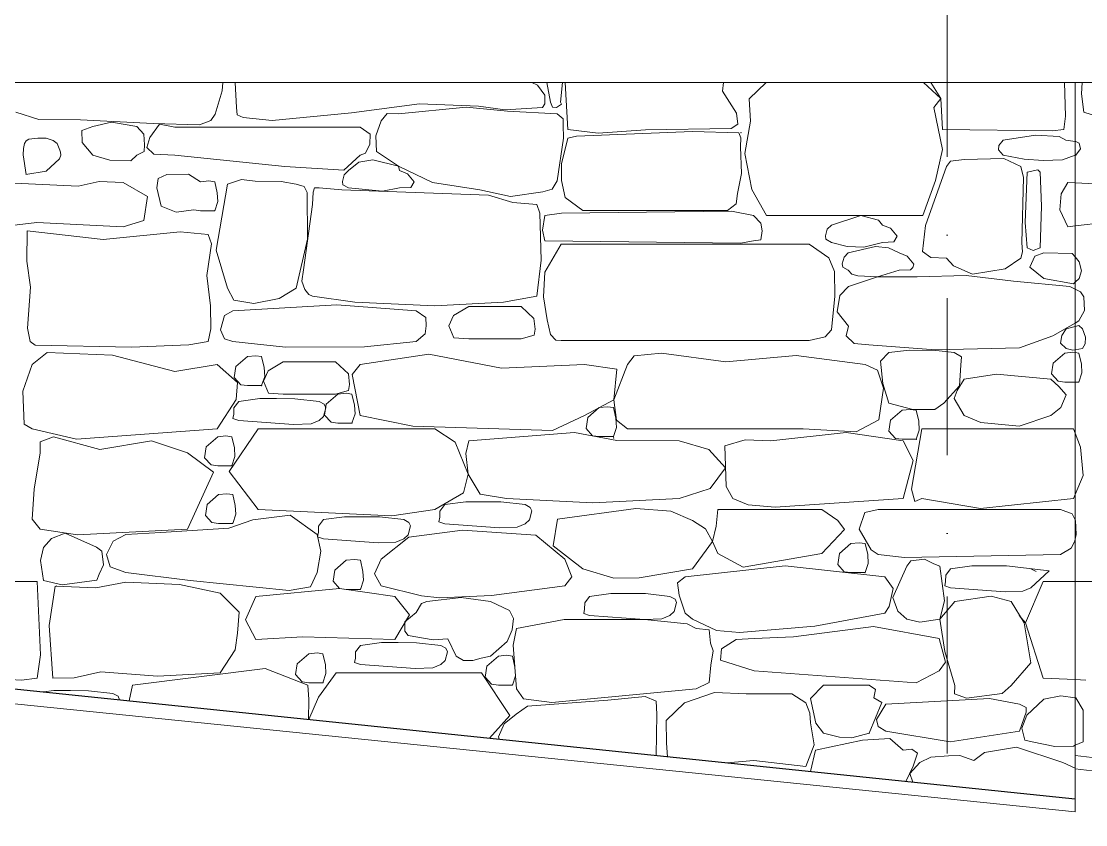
# Model space of a CAD drawing. Header units: millimetres. Extents: x 2399 to 111977, y 1313 to 59551.
# Drawn here: x 73673 to 76065, y 29503 to 31308 of the extents above; entities that cross this region are included whole.
import ezdxf

# ---------------------------------------------------------------- set-up
doc = ezdxf.new("R2010")
doc.units = ezdxf.units.MM
doc.linetypes.add('Штрихпунктирная', pattern=[670.277762, 352.777767, -176.388884, 0, -141.111112])
doc.layers.add('base', color=255, linetype='Continuous', lineweight=0)
doc.layers.add('main line', color=7, linetype='Continuous', lineweight=13)
doc.layers.add('hatch1', color=7, linetype='Continuous', lineweight=20, true_color=0x6a6a6a)

# ---------------------------------------------------------------- blocks, each defined once
blk = doc.blocks.new('*X1')
at = {"layer": 'hatch1', "color": 251, "linetype": 'Continuous', "lineweight": 20, "true_color": 0x6a6a6a}
for p, q in [((72398, 7766.6), (72399.2, 7785.2)), ((72426.8, 7785.2), (72430, 7729.5)), ((73106.7, 7779.4), (73093.8, 7785.2)), ((73123.2, 7756.7), (73106.7, 7779.4)), ((73127.6, 7785.2), (73135.5, 7741.1)), ((73157.9, 7741.1), (73163, 7785.2)), ((73168.6, 7785.2), (73174.8, 7679.6)), ((73522.5, 7766.2), (73524.7, 7785.2)), ((73620.3, 7785.2), (73581.8, 7748.6)), ((74013, 7749.2), (73973.7, 7785.2)), ((73990.3, 7785.2), (74013, 7749.2)), ((74292.8, 7709.7), (74290.9, 7785.2)), ((72382.4, 7714.3), (72398, 7766.6)), ((73122.9, 7737.3), (73123.2, 7756.7)), ((73553.8, 7716.2), (73522.5, 7766.2)), ((72430, 7729.5), (72431.4, 7713.1)), ((72688.7, 7717.1), (72841.1, 7737.6)), ((72946, 7730), (72794.3, 7714.9)), ((72841.1, 7737.6), (72974, 7732.3)), ((73038.8, 7721), (72946, 7730)), ((72974, 7732.3), (73034, 7723.8)), ((73034, 7723.8), (73117.8, 7729.5)), ((73117.8, 7729.5), (73122.9, 7737.3)), ((73135.5, 7741.1), (73140, 7730.2)), ((73140, 7730.2), (73149.3, 7728.9)), ((73149.3, 7728.9), (73160.5, 7736.4)), ((73160.5, 7736.4), (73157.9, 7741.1)), ((73581.8, 7748.6), (73585, 7698.4)), ((73997.1, 7729.6), (74013, 7749.2)), ((74016.6, 7635.2), (73997.1, 7729.6)), ((74013, 7749.2), (74016.8, 7680)), ((71933.9, 7718.7), (71986.1, 7702.1)), ((72372.1, 7699.7), (72382.4, 7714.3)), ((72431.4, 7713.1), (72444.8, 7706.7)), ((72444.8, 7706.7), (72509.9, 7700.2)), ((72509.9, 7700.2), (72688.7, 7717.1)), ((72768.7, 7715.9), (72755.2, 7699)), ((72794.3, 7714.9), (72768.7, 7715.9)), ((73150.8, 7714.9), (73038.8, 7721)), ((73164.4, 7703.7), (73150.8, 7714.9)), ((73164.4, 7690.2), (73164.4, 7703.7)), ((73556.6, 7691.8), (73553.8, 7716.2)), ((74289.6, 7680), (74292.8, 7709.7)), ((71986.1, 7702.1), (72079.6, 7701.2)), ((72079.6, 7701.2), (72242.5, 7693.2)), ((72107.2, 7686.6), (72082.2, 7677.4)), ((72149.1, 7696.3), (72107.2, 7686.6)), ((72206.2, 7686.6), (72149.1, 7696.3)), ((72221.8, 7669.6), (72206.2, 7686.6)), ((72257.3, 7692.1), (72235.2, 7661.5)), ((72242.5, 7693.2), (72346.7, 7690.1)), ((72291.4, 7685.2), (72257.3, 7692.1)), ((72707.9, 7685.2), (72291.4, 7685.2)), ((72346.7, 7690.1), (72372.1, 7699.7)), ((72730.1, 7669.3), (72707.9, 7685.2)), ((72755.2, 7699), (72742.9, 7665.3)), ((73164.6, 7660.2), (73164.4, 7690.2)), ((73174.8, 7679.6), (73242.6, 7671.6)), ((73242.6, 7671.6), (73349.1, 7678.8)), ((73349.1, 7678.8), (73541.5, 7682.4)), ((73541.5, 7682.4), (73556.6, 7691.8)), ((73585, 7698.4), (73572.8, 7626.1)), ((74016.8, 7680), (74263.4, 7676.8)), ((74263.4, 7676.8), (74289.6, 7680)), ((71963.7, 7657.9), (71957.8, 7654.3)), ((71983.4, 7660.6), (71963.7, 7657.9)), ((72002.7, 7660.3), (71983.4, 7660.6)), ((72017.8, 7655.2), (72002.7, 7660.3)), ((72026.8, 7648.5), (72017.8, 7655.2)), ((72082.2, 7677.4), (72083.3, 7650.6)), ((72223.6, 7645.5), (72221.8, 7669.6)), ((72235.2, 7661.5), (72228.5, 7639)), ((72729.4, 7646.9), (72730.1, 7669.3)), ((72742.9, 7665.3), (72744.8, 7630.6)), ((73150.8, 7564.4), (73164.6, 7660.2)), ((73174.8, 7660.1), (73160.2, 7602.8)), ((73174.8, 7660.1), (73194.4, 7665.1)), ((73194.4, 7665.1), (73454.7, 7675.2)), ((73454.7, 7675.2), (73558.9, 7672.4)), ((73563.1, 7660.9), (73558.9, 7672.4)), ((73562.5, 7641), (73563.1, 7660.9)), ((74152.8, 7656.2), (74143.4, 7644)), ((74225.3, 7667.4), (74152.8, 7656.2)), ((74278.8, 7664.4), (74225.3, 7667.4)), ((74293.9, 7656.2), (74278.8, 7664.4)), ((74314.7, 7652.8), (74293.9, 7656.2)), ((71951.1, 7636.9), (71950.8, 7623.2)), ((71953.8, 7648.5), (71951.1, 7636.9)), ((71957.8, 7654.3), (71953.8, 7648.5)), ((72033.1, 7633.2), (72026.8, 7648.5)), ((72034.7, 7628.8), (72033.1, 7633.2)), ((72083.3, 7650.6), (72107.2, 7622.5)), ((72222.5, 7630.3), (72223.6, 7645.5)), ((72228.5, 7639), (72244.3, 7624.1)), ((72720.2, 7626.3), (72729.4, 7646.9)), ((72744.8, 7630.6), (72794.3, 7597.2)), ((73564.9, 7581.3), (73562.5, 7641)), ((74001.1, 7565.5), (74016.6, 7635.2)), ((74143.4, 7644), (74142.2, 7634.3)), ((74142.2, 7634.3), (74152.8, 7622.5)), ((71950.8, 7623.2), (71957.2, 7578.6)), ((72002.1, 7585.9), (72032.7, 7613.7)), ((72032.7, 7613.7), (72035.5, 7622.1)), ((72035.5, 7622.1), (72034.7, 7628.8)), ((72107.2, 7622.5), (72145.1, 7610.7)), ((72145.1, 7610.7), (72192.6, 7609.6)), ((72192.6, 7609.6), (72206.2, 7622.5)), ((72206.2, 7622.5), (72222.5, 7630.3)), ((72244.3, 7624.1), (72291.4, 7622.5)), ((72291.4, 7622.5), (72538.4, 7596.6)), ((72671.5, 7588.6), (72707.9, 7622.5)), ((72704.8, 7606.6), (72681.9, 7587.5)), ((72736.8, 7612), (72704.8, 7606.6)), ((72707.9, 7622.5), (72720.2, 7626.3)), ((72794.3, 7597.2), (72736.8, 7612)), ((73572.8, 7626.1), (73588.5, 7544.8)), ((74034.9, 7608.6), (74026, 7596.8)), ((74065.5, 7612.2), (74034.9, 7608.6)), ((74154.1, 7614.8), (74065.5, 7612.2)), ((74152.8, 7622.5), (74199.8, 7613.2)), ((74192.4, 7596.8), (74154.1, 7614.8)), ((74199.8, 7613.2), (74242.8, 7610.1)), ((74242.8, 7610.1), (74286.2, 7611.9)), ((74286.2, 7611.9), (74314.7, 7621.9)), ((71956.9, 7578.5), (72002.1, 7585.9)), ((72538.4, 7596.6), (72671.5, 7588.6)), ((72681.9, 7587.5), (72672.4, 7578.3)), ((72794.3, 7597.2), (72870.2, 7560.7)), ((72796.1, 7587.5), (72794.3, 7597.2)), ((72814.5, 7580.5), (72796.1, 7587.5)), ((73160.2, 7602.8), (73160.5, 7565.3)), ((74026, 7596.8), (73978.5, 7464)), ((74198.4, 7572), (74192.4, 7596.8)), ((74207.1, 7583.9), (74202.4, 7470.8)), ((74230.7, 7589.2), (74207.1, 7583.9)), ((74236.3, 7583.9), (74230.7, 7589.2)), ((74239.1, 7507.5), (74236.3, 7583.9)), ((72074.5, 7552.1), (71898, 7560.8)), ((72121.2, 7562.9), (72074.5, 7552.1)), ((72175.4, 7560.8), (72121.2, 7562.9)), ((72229.9, 7529.2), (72175.4, 7560.8)), ((72253.8, 7569.4), (72251.2, 7548.5)), ((72273.8, 7578.7), (72253.8, 7569.4)), ((72322, 7579.3), (72273.8, 7578.7)), ((72349.4, 7562.5), (72322, 7579.3)), ((72367.9, 7564.1), (72349.4, 7562.5)), ((72381.1, 7562.5), (72367.9, 7564.1)), ((72386.9, 7537.4), (72381.1, 7562.5)), ((72441.4, 7567.2), (72410.2, 7557.2)), ((72471.8, 7563.5), (72441.4, 7567.2)), ((72530.4, 7562.7), (72471.8, 7563.5)), ((72564, 7557.2), (72530.4, 7562.7)), ((72672.4, 7578.3), (72668.3, 7563)), ((72668.3, 7563), (72669.3, 7555.5)), ((72829.2, 7562.4), (72814.5, 7580.5)), ((72821.8, 7549.5), (72829.2, 7562.4)), ((72870.2, 7560.7), (72977.2, 7544.4)), ((73139.2, 7546), (73150.8, 7564.4)), ((73160.5, 7565.3), (73168.6, 7527)), ((73556.2, 7535.7), (73564.9, 7581.3)), ((73972.6, 7486.5), (74001.1, 7565.5)), ((74194.6, 7424.9), (74198.4, 7572)), ((74298, 7560.8), (74283.3, 7535.2)), ((74314.7, 7560), (74298, 7560.8)), ((72251.2, 7548.5), (72260.5, 7507.7)), ((72410.2, 7557.2), (72384.5, 7408.3)), ((72388.1, 7517.8), (72386.9, 7537.4)), ((72581.9, 7551.8), (72564, 7557.2)), ((72588.7, 7538), (72581.9, 7551.8)), ((72589.5, 7433.5), (72588.7, 7538)), ((72602.4, 7538.7), (72600.9, 7511.6)), ((72605.5, 7548.4), (72602.4, 7538.7)), ((72616.2, 7548.7), (72605.5, 7548.4)), ((72666.6, 7544.2), (72616.2, 7548.7)), ((72934.2, 7534.5), (72666.6, 7544.2)), ((72669.3, 7555.5), (72681.9, 7548.6)), ((72681.9, 7548.6), (72757.9, 7541)), ((72757.9, 7541), (72796.1, 7548.6)), ((72796.1, 7548.6), (72821.8, 7549.5)), ((72977.2, 7544.4), (73045.9, 7529.4)), ((73045.9, 7529.4), (73118.3, 7540.1)), ((73118.3, 7540.1), (73139.2, 7546)), ((73552.8, 7512.5), (73556.2, 7535.7)), ((73588.5, 7544.8), (73621.4, 7486.5)), ((74283.3, 7535.2), (74280, 7499.2)), ((72221.8, 7475.2), (72229.9, 7529.2)), ((72381.1, 7497.1), (72388.1, 7517.8)), ((72600.9, 7511.6), (72580.6, 7364.4)), ((72996.5, 7532.1), (72934.2, 7534.5)), ((73051, 7515.8), (72996.5, 7532.1)), ((73105.2, 7511.6), (73051, 7515.8)), ((73111.4, 7491.6), (73105.2, 7511.6)), ((73168.6, 7527), (73208.2, 7497.8)), ((73533.6, 7497.8), (73552.8, 7512.5)), ((72260.5, 7507.7), (72294.4, 7493.7)), ((72294.4, 7493.7), (72334.4, 7499.1)), ((72334.4, 7499.1), (72349.4, 7497.1)), ((72349.4, 7497.1), (72381.1, 7497.1)), ((73114.6, 7386.5), (73111.4, 7491.6)), ((73160.7, 7491.6), (73123.1, 7486.5)), ((73542.6, 7496), (73160.7, 7491.6)), ((73208.2, 7497.8), (73533.6, 7497.8)), ((73591.7, 7486.5), (73542.6, 7496)), ((74236.3, 7414.1), (74239.1, 7507.5)), ((74280, 7499.2), (74298, 7461.4)), ((71898, 7461.4), (71981.1, 7470.7)), ((71981.1, 7470.7), (72175.4, 7461.4)), ((72175.4, 7461.4), (72221.8, 7475.2)), ((73123.1, 7486.5), (73117.4, 7453.5)), ((73608.2, 7469.5), (73591.7, 7486.5)), ((73611.4, 7452.1), (73608.2, 7469.5)), ((73621.4, 7486.5), (73972.6, 7486.5)), ((73767.3, 7465.1), (73757.8, 7455.8)), ((73832.8, 7486.4), (73767.3, 7465.1)), ((73872.5, 7476), (73832.8, 7486.4)), ((73881.5, 7465.1), (73872.5, 7476)), ((73899.9, 7458.1), (73881.5, 7465.1)), ((73978.5, 7464), (73971.9, 7405.6)), ((74202.4, 7470.8), (74207.1, 7414.1)), ((74298, 7461.4), (74314.7, 7463.3)), ((71959.7, 7452.4), (71958.9, 7384)), ((72130.3, 7432.8), (71959.7, 7452.4)), ((72303.3, 7449.7), (72130.3, 7432.8)), ((72366.2, 7443.7), (72303.3, 7449.7)), ((72373.8, 7423.1), (72366.2, 7443.7)), ((73117.4, 7453.5), (73123.1, 7429.6)), ((73608.2, 7431.8), (73611.4, 7452.1)), ((73757.8, 7455.8), (73753.7, 7440.5)), ((73753.7, 7440.5), (73754.7, 7433.1)), ((73914.6, 7439.9), (73899.9, 7458.1)), ((73907.2, 7427), (73914.6, 7439.9)), ((72363.2, 7351.6), (72373.8, 7423.1)), ((72564, 7323.5), (72589.5, 7433.5)), ((73160, 7422.5), (73122.9, 7358.9)), ((73123.1, 7429.6), (73563, 7424.3)), ((73717.1, 7422.5), (73160, 7422.5)), ((73563, 7424.3), (73591.7, 7429.6)), ((73591.7, 7429.6), (73608.2, 7431.8)), ((73761.2, 7391.1), (73717.1, 7422.5)), ((73754.7, 7433.1), (73767.3, 7426.1)), ((73767.3, 7426.1), (73802.1, 7416.7)), ((73802.1, 7416.7), (73840.1, 7415.2)), ((73866.2, 7417.2), (73804.9, 7402.3)), ((73840.1, 7415.2), (73881.5, 7426.1)), ((73895.4, 7414), (73866.2, 7417.2)), ((73881.5, 7426.1), (73907.2, 7427)), ((74196.6, 7405.2), (74194.6, 7424.9)), ((72384.5, 7408.3), (72410.2, 7323.5)), ((73795.4, 7393.1), (73791.4, 7377.8)), ((73804.9, 7402.3), (73795.4, 7393.1)), ((73919.1, 7402.3), (73895.4, 7414)), ((73937.6, 7395.3), (73919.1, 7402.3)), ((73952.3, 7377.2), (73937.6, 7395.3)), ((73971.9, 7405.6), (73990.4, 7392.1)), ((73990.4, 7392.1), (74026, 7390.8)), ((74192.4, 7390.8), (74196.6, 7405.2)), ((74207.1, 7414.1), (74220.4, 7408)), ((74224, 7395.2), (74213.1, 7370.7)), ((74220.4, 7408), (74236.3, 7414.1)), ((74244.5, 7402.3), (74224, 7395.2)), ((74308.4, 7401.3), (74244.5, 7402.3)), ((74314.7, 7393.5), (74308.4, 7401.3)), ((71958.9, 7384), (71967.5, 7325.5)), ((73105.2, 7305), (73114.6, 7386.5)), ((73774.3, 7360.7), (73761.2, 7391.1)), ((73791.4, 7377.8), (73792.4, 7370.4)), ((73792.4, 7370.4), (73804.9, 7363.4)), ((73944.8, 7364.3), (73950, 7369.5)), ((73950, 7369.5), (73952.3, 7377.2)), ((74026, 7390.8), (74041.3, 7373.1)), ((74041.3, 7373.1), (74084.3, 7354.4)), ((74157.6, 7366.6), (74192.4, 7390.8)), ((74213.1, 7370.7), (74244.5, 7345.3)), ((72371.9, 7283.5), (72363.2, 7351.6)), ((72580.6, 7364.4), (72577.1, 7339.2)), ((73122.9, 7358.9), (73119.9, 7304.1)), ((73774.5, 7304.9), (73774.3, 7360.7)), ((73804.9, 7363.4), (73813.1, 7354.6)), ((73870.2, 7348.4), (73805.6, 7326.8)), ((73813.1, 7354.6), (73826.2, 7350.6)), ((73826.2, 7350.6), (73870.2, 7348.4)), ((73870.2, 7348.4), (73919.1, 7363.4)), ((73960, 7348.6), (73870.2, 7348.4)), ((73919.1, 7363.4), (73944.8, 7364.3)), ((74069.8, 7351.8), (73960, 7348.6)), ((74176.5, 7338.7), (74069.8, 7351.8)), ((74084.3, 7354.4), (74157.6, 7366.6)), ((74244.5, 7345.3), (74310.7, 7332.8)), ((71967.5, 7325.5), (71960.3, 7233.7)), ((72410.2, 7323.5), (72424, 7296)), ((72525.7, 7299.9), (72564, 7323.5)), ((72577.1, 7339.2), (72583.6, 7320.2)), ((72583.6, 7320.2), (72592.6, 7309.2)), ((73805.6, 7326.8), (73786, 7306.5)), ((74302.6, 7326.8), (74176.5, 7338.7)), ((74314.7, 7320.9), (74302.6, 7326.8)), ((74310.7, 7332.8), (74314.7, 7336.7)), ((72424, 7296), (72469.1, 7288.6)), ((72469.1, 7288.6), (72525.7, 7299.9)), ((72592.6, 7309.2), (72600.9, 7305)), ((72600.9, 7305), (72695.7, 7291.8)), ((73030.3, 7292), (73105.2, 7305)), ((73119.9, 7304.1), (73128.3, 7252.2)), ((73767.1, 7229.6), (73774.5, 7304.9)), ((73786, 7306.5), (73779.8, 7269.7)), ((72372.4, 7231.8), (72371.9, 7283.5)), ((72422, 7272), (72402.9, 7261.9)), ((72655.2, 7285.7), (72422, 7272)), ((72833.9, 7272), (72655.2, 7285.7)), ((72695.7, 7291.8), (72875.6, 7283.2)), ((72855.3, 7257.7), (72833.9, 7272)), ((72875.6, 7283.2), (73030.3, 7292)), ((72952.1, 7281.9), (72918, 7261.6)), ((73069.6, 7281.9), (72952.1, 7281.9)), ((73098.3, 7254.8), (73069.6, 7281.9)), ((72402.9, 7261.9), (72394.3, 7229.3)), ((72856.3, 7238.8), (72855.3, 7257.7)), ((72918, 7261.6), (72907.5, 7238.3)), ((73101.1, 7230.8), (73098.3, 7254.8)), ((73128.3, 7252.2), (73136, 7219.2)), ((73779.8, 7269.7), (73805.6, 7237.7)), ((71960.3, 7233.7), (71966.2, 7203.7)), ((72366.2, 7203.7), (72372.4, 7231.8)), ((72394.3, 7229.3), (72403.1, 7209.2)), ((72854.3, 7220.9), (72856.3, 7238.8)), ((72907.5, 7238.3), (72918.5, 7211.6)), ((73098.9, 7217.3), (73101.1, 7230.8)), ((73752.6, 7213.7), (73767.1, 7229.6)), ((73805.6, 7237.7), (73800.5, 7216.5)), ((74264.5, 7216.5), (74302.6, 7237.7)), ((74294.3, 7231.8), (74284.7, 7216.9)), ((74314.7, 7236.9), (74294.3, 7231.8)), ((74302.6, 7237.7), (74314.7, 7244.8)), ((71966.2, 7203.7), (71977.7, 7195.1)), ((72323.1, 7195.6), (72366.2, 7203.7)), ((72403.1, 7209.2), (72422, 7203.4)), ((72422, 7203.4), (72540, 7191)), ((72717.5, 7191.3), (72833.9, 7203.4)), ((72833.9, 7203.4), (72854.3, 7220.9)), ((72918.5, 7211.6), (72952.1, 7209.3)), ((72952.1, 7209.3), (73069.6, 7209.3)), ((73069.6, 7209.3), (73098.9, 7217.3)), ((73136, 7219.2), (73147.8, 7206.5)), ((73147.8, 7206.5), (73160, 7206)), ((73160, 7206), (73717.1, 7206)), ((73717.1, 7206), (73752.6, 7213.7)), ((73800.5, 7216.5), (73818, 7198.8)), ((74189.4, 7188.9), (74264.5, 7216.5)), ((74284.7, 7216.9), (74281.9, 7199.4)), ((72004.8, 7178.9), (71970.6, 7151.4)), ((71977.7, 7195.1), (72194.1, 7190.8)), ((72151.5, 7172.9), (72004.8, 7178.9)), ((72194.1, 7190.8), (72323.1, 7195.6)), ((72540, 7191), (72717.5, 7191.3)), ((73385.1, 7177.3), (73323.9, 7171.5)), ((73529.5, 7157.8), (73385.1, 7177.3)), ((73818, 7198.8), (73850.9, 7196)), ((73850.9, 7196), (74000.7, 7184.3)), ((73896.1, 7178.8), (73877.2, 7159.4)), ((73942.2, 7183.7), (73896.1, 7178.8)), ((74009.2, 7182.6), (73942.2, 7183.7)), ((74000.7, 7184.3), (74189.4, 7188.9)), ((74042.8, 7178.8), (74009.2, 7182.6)), ((74059.1, 7169), (74042.8, 7178.8)), ((74291.2, 7177.5), (74265.2, 7154.9)), ((74281.9, 7199.4), (74294.3, 7187.5)), ((74309.7, 7179.1), (74291.2, 7177.5)), ((74294.3, 7187.5), (74309.5, 7183.7)), ((74309.5, 7183.7), (74314.7, 7184.6)), ((74314.7, 7178.5), (74309.7, 7179.1)), ((72291.2, 7136.2), (72151.5, 7172.9)), ((72454.9, 7169.7), (72428.9, 7147.1)), ((72473.3, 7171.4), (72454.9, 7169.7)), ((72486.6, 7169.7), (72473.3, 7171.4)), ((72492.3, 7144.7), (72486.6, 7169.7)), ((72535.3, 7157.8), (72501.3, 7137.5)), ((72652.8, 7157.8), (72535.3, 7157.8)), ((72681.5, 7130.6), (72652.8, 7157.8)), ((72862.6, 7175.2), (72707.9, 7151.4)), ((73025.7, 7143.5), (72862.6, 7175.2)), ((73323.9, 7171.5), (73308.5, 7151.4)), ((73688.1, 7171.9), (73529.5, 7157.8)), ((73842.7, 7151.4), (73688.1, 7171.9)), ((73877.2, 7159.4), (73882.2, 7109.2)), ((74058, 7150.5), (74059.1, 7169)), ((74265.2, 7154.9), (74261.5, 7130.4)), ((71970.6, 7151.4), (71950.2, 7091.8)), ((72386.9, 7151.4), (72291.2, 7136.2)), ((72432.4, 7111.2), (72386.9, 7151.4)), ((72428.9, 7147.1), (72425.2, 7122.6)), ((72501.3, 7137.5), (72490.7, 7114.2)), ((72493.6, 7125), (72492.3, 7144.7)), ((72684.4, 7106.7), (72681.5, 7130.6)), ((72707.9, 7151.4), (72689.7, 7129)), ((72689.7, 7129), (72707.9, 7037.2)), ((73212.2, 7151.4), (73025.7, 7143.5)), ((73285.1, 7140.9), (73212.2, 7151.4)), ((73308.5, 7151.4), (73277.7, 7072.6)), ((73277.7, 7072.6), (73285.1, 7140.9)), ((73870.4, 7139.1), (73842.7, 7151.4)), ((73883.8, 7098.5), (73870.4, 7139.1)), ((74055.2, 7103.4), (74058, 7150.5)), ((74138, 7130.3), (74065.5, 7119.1)), ((74260.4, 7119.1), (74138, 7130.3)), ((74261.5, 7130.4), (74276.2, 7114.1)), ((72425.2, 7122.6), (72439.9, 7106.3)), ((72429.5, 7073.2), (72432.4, 7111.2)), ((72439.9, 7106.3), (72454.9, 7104.4)), ((72454.9, 7104.4), (72486.6, 7104.4)), ((72486.6, 7104.4), (72493.6, 7125)), ((72490.7, 7114.2), (72501.8, 7087.5)), ((72682.1, 7093.2), (72684.4, 7106.7)), ((73882.2, 7109.2), (73896.1, 7064.6)), ((74065.5, 7119.1), (74049.3, 7093.6)), ((74278.2, 7102), (74260.4, 7119.1)), ((74276.2, 7114.1), (74291.2, 7112.2)), ((74291.2, 7112.2), (74314.7, 7112.2)), ((71950.2, 7091.8), (71953.1, 7017.8)), ((72501.8, 7087.5), (72535.3, 7085.2)), ((72535.3, 7085.2), (72652.8, 7085.2)), ((72657.8, 7085.4), (72631.7, 7062.8)), ((72652.8, 7085.2), (72682.1, 7093.2)), ((72676.2, 7087), (72657.8, 7085.4)), ((72689.4, 7085.4), (72676.2, 7087)), ((72695.2, 7060.3), (72689.4, 7085.4)), ((73873.9, 7027.1), (73883.8, 7098.5)), ((74019.6, 7064.6), (74055.2, 7103.4)), ((74049.3, 7093.6), (74042.8, 7075.6)), ((74294.3, 7083.6), (74278.2, 7102)), ((74282.8, 7055), (74294.3, 7083.6)), ((72386.9, 7006.9), (72429.5, 7073.2)), ((72435.3, 7068.8), (72424.2, 7054.3)), ((72482.6, 7075), (72435.3, 7068.8)), ((72520.1, 7075.2), (72482.6, 7075)), ((72561, 7074.9), (72520.1, 7075.2)), ((72615.6, 7068.8), (72561, 7074.9)), ((72627.3, 7062.4), (72615.6, 7068.8)), ((72630.7, 7054.7), (72627.3, 7062.4)), ((72631.7, 7062.8), (72628, 7038.2)), ((72696.4, 7040.7), (72695.2, 7060.3)), ((73212.2, 7037.2), (73277.7, 7072.6)), ((73263.9, 7056.6), (73245.4, 7055)), ((73277.3, 7055), (73263.9, 7056.6)), ((73277.7, 7072.6), (73283.8, 7026.7)), ((73896.1, 7064.6), (73949.6, 7050.3)), ((73999.5, 7050.9), (74019.6, 7064.6)), ((74042.8, 7075.6), (74065.5, 7037.2)), ((72423.8, 7040.4), (72422, 7030.5)), ((72424.2, 7054.3), (72423.8, 7040.4)), ((72615.6, 7025.6), (72625.4, 7034.8)), ((72625.4, 7034.8), (72630.7, 7054.7)), ((72628, 7038.2), (72642.8, 7022)), ((72689.4, 7020.1), (72696.4, 7040.7)), ((72707.9, 7037.2), (72826.3, 7013.5)), ((73139.9, 7003.6), (73212.2, 7037.2)), ((73245.4, 7055), (73219.4, 7032.4)), ((73282.8, 7030.8), (73277.3, 7055)), ((73925.9, 7049.1), (73899.8, 7026.5)), ((73944.3, 7050.7), (73925.9, 7049.1)), ((73957.5, 7049.1), (73944.3, 7050.7)), ((73949.6, 7050.3), (73999.5, 7050.9)), ((73963.3, 7024), (73957.5, 7049.1)), ((74065.5, 7037.2), (74102.8, 7021.7)), ((74189.2, 7012.9), (74260.4, 7037.2)), ((74260.4, 7037.2), (74282.8, 7055)), ((71953.1, 7017.8), (71970.6, 7006.9)), ((72422, 7030.5), (72435.3, 7025.6)), ((72435.3, 7025.6), (72558.2, 7016.6)), ((72558.2, 7016.6), (72597.6, 7018.1)), ((72597.6, 7018.1), (72615.6, 7025.6)), ((72642.8, 7022), (72657.8, 7020.1)), ((72657.8, 7020.1), (72689.4, 7020.1)), ((72826.3, 7013.5), (73139.9, 7003.6)), ((73219.4, 7032.4), (73215.7, 7007.8)), ((73277.1, 6989.6), (73284.1, 7010.3)), ((73284.1, 7010.3), (73282.8, 7030.8)), ((73283.8, 7026.7), (73308.5, 7006.9)), ((73822.3, 7000.3), (73873.9, 7027.1)), ((73899.8, 7026.5), (73896.1, 7001.9)), ((73964.5, 7004.4), (73963.3, 7024)), ((74102.8, 7021.7), (74189.2, 7012.9)), ((71970.6, 7006.9), (72070.9, 6983.9)), ((72019.2, 6989.4), (71988.8, 6977.6)), ((72122.9, 6960.5), (72019.2, 6989.4)), ((72070.9, 6983.9), (72386.9, 7006.9)), ((72387.9, 6989.5), (72361.8, 6966.9)), ((72406.3, 6991.1), (72387.9, 6989.5)), ((72419.6, 6989.5), (72406.3, 6991.1)), ((72478.9, 7006.9), (72413.5, 6910.9)), ((72425.3, 6964.4), (72419.6, 6989.5)), ((72875.6, 7006.9), (72478.9, 7006.9)), ((72921.5, 6977), (72875.6, 7006.9)), ((73189.4, 6999.2), (72952.1, 6979.8)), ((73284.9, 6980.8), (73189.4, 6999.2)), ((73215.7, 7007.8), (73230.4, 6991.6)), ((73230.4, 6991.6), (73245.4, 6989.6)), ((73245.4, 6989.6), (73277.1, 6989.6)), ((73308.5, 7006.9), (73703.4, 7007.5)), ((73800.1, 6999.2), (73630.7, 6979.8)), ((73703.4, 7007.5), (73822.3, 7000.3)), ((73928.3, 6979.8), (73800.1, 6999.2)), ((73896.1, 7001.9), (73910.9, 6985.7)), ((73910.9, 6985.7), (73925.9, 6983.7)), ((73969.9, 7006.9), (73946.9, 6871.5)), ((73957.5, 6983.7), (73964.5, 7004.4)), ((74311, 7006.9), (73969.9, 7006.9)), ((74314.7, 6997.2), (74311, 7006.9)), ((71988.8, 6977.6), (71989, 6953.4)), ((72239.2, 6980.2), (72122.9, 6960.5)), ((72319.9, 6953.4), (72239.2, 6980.2)), ((72361.8, 6966.9), (72358.2, 6942.3)), ((72426.6, 6944.8), (72425.3, 6964.4)), ((72950.9, 6905.2), (72921.5, 6977)), ((72952.1, 6979.8), (72945.2, 6951.4)), ((73425.1, 6979.8), (73284.9, 6980.8)), ((73491.3, 6960.6), (73425.1, 6979.8)), ((73573.1, 6982.4), (73527.2, 6968.6)), ((73527.2, 6968.6), (73530.7, 6877.6)), ((73630.7, 6979.8), (73573.1, 6982.4)), ((73925.9, 6983.7), (73957.5, 6983.7)), ((73950.7, 6936.1), (73928.3, 6979.8)), ((71989, 6953.4), (71975.6, 6871.3)), ((72378.3, 6910.1), (72319.9, 6953.4)), ((72358.2, 6942.3), (72372.9, 6926.1)), ((72419.6, 6924.1), (72426.6, 6944.8)), ((72945.2, 6951.4), (72950.9, 6905.2)), ((73528.8, 6919.7), (73491.3, 6960.6)), ((72372.9, 6926.1), (72387.9, 6924.1)), ((72387.9, 6924.1), (72419.6, 6924.1)), ((73494.4, 6873.4), (73528.8, 6919.7)), ((73928.3, 6850.4), (73950.7, 6936.1)), ((72319.9, 6781.4), (72378.3, 6910.1)), ((72413.5, 6910.9), (72478.9, 6826)), ((72940.2, 6863.1), (72950.9, 6905.2)), ((72950.9, 6905.2), (72977.6, 6860.4)), ((71975.6, 6871.3), (71971.2, 6804.4)), ((73425.1, 6850.4), (73494.4, 6873.4)), ((73530.7, 6877.6), (73545.2, 6850.4)), ((73946.9, 6871.5), (73954.1, 6844)), ((72390, 6859.8), (72363.9, 6837.2)), ((72408.4, 6861.4), (72390, 6859.8)), ((72421.7, 6859.8), (72408.4, 6861.4)), ((72427.4, 6834.8), (72421.7, 6859.8)), ((72875.6, 6826), (72940.2, 6863.1)), ((72945.7, 6843), (72898.4, 6836.8)), ((72983.2, 6843.2), (72945.7, 6843)), ((72977.6, 6860.4), (73036.5, 6850.4)), ((73024, 6842.9), (72983.2, 6843.2)), ((73078.6, 6836.8), (73024, 6842.9)), ((73036.5, 6850.4), (73230.6, 6840.6)), ((73230.6, 6840.6), (73425.1, 6850.4)), ((73545.2, 6850.4), (73579.6, 6836.4)), ((73640.7, 6831), (73928.3, 6850.4)), ((73954.1, 6844), (73969.9, 6850.4)), ((73969.9, 6850.4), (74102.4, 6828)), ((74102.4, 6828), (74311, 6850.4)), ((74311, 6850.4), (74314.7, 6859.3)), ((72363.9, 6837.2), (72360.3, 6812.7)), ((72428.7, 6815.1), (72427.4, 6834.8)), ((72478.9, 6826), (72779.3, 6811.9)), ((72779.3, 6811.9), (72875.6, 6826)), ((72887.3, 6822.2), (72886.9, 6808.3)), ((72898.4, 6836.8), (72887.3, 6822.2)), ((73090.4, 6830.3), (73078.6, 6836.8)), ((73088.5, 6802.7), (73093.8, 6822.6)), ((73093.8, 6822.6), (73090.4, 6830.3)), ((73327.7, 6828.3), (73151.8, 6804)), ((73406.5, 6821.8), (73327.7, 6828.3)), ((73455.2, 6801.3), (73406.5, 6821.8)), ((73511.8, 6826), (73508.1, 6788.6)), ((73745.4, 6826), (73511.8, 6826)), ((73579.6, 6836.4), (73640.7, 6831)), ((73781.4, 6800.8), (73745.4, 6826)), ((73842.3, 6819.3), (73829.5, 6781.4)), ((73872.2, 6826), (73842.3, 6819.3)), ((74282.1, 6826), (73872.2, 6826)), ((74308, 6816.3), (74282.1, 6826)), ((71971.2, 6804.4), (71989, 6781.4)), ((72360.3, 6812.7), (72375, 6796.4)), ((72375, 6796.4), (72390, 6794.5)), ((72390, 6794.5), (72421.7, 6794.5)), ((72467, 6802.8), (72412.9, 6783.9)), ((72421.7, 6794.5), (72428.7, 6815.1)), ((72551, 6813.3), (72467, 6802.8)), ((72611, 6769.5), (72551, 6813.3)), ((72625.5, 6803.1), (72614.4, 6788.6)), ((72672.8, 6809.3), (72625.5, 6803.1)), ((72710.3, 6809.6), (72672.8, 6809.3)), ((72751.2, 6809.2), (72710.3, 6809.6)), ((72805.8, 6803.1), (72751.2, 6809.2)), ((72817.5, 6796.7), (72805.8, 6803.1)), ((72820.9, 6789), (72817.5, 6796.7)), ((72886.9, 6808.3), (72885.1, 6798.4)), ((72885.1, 6798.4), (72898.4, 6793.5)), ((72898.4, 6793.5), (73021.3, 6784.5)), ((73060.7, 6786.1), (73078.6, 6793.5)), ((73078.6, 6793.5), (73088.5, 6802.7)), ((73151.8, 6804), (73142, 6744.3)), ((73484, 6782.1), (73455.2, 6801.3)), ((73796.3, 6780.6), (73781.4, 6800.8)), ((74314.7, 6803), (74308, 6816.3)), ((71989, 6781.4), (72072.5, 6768.7)), ((72045, 6772.5), (72014.4, 6760.7)), ((72115.7, 6741.4), (72045, 6772.5)), ((72072.5, 6768.7), (72319.9, 6781.4)), ((72181.1, 6769.5), (72153.3, 6754.8)), ((72260.4, 6773.9), (72181.1, 6769.5)), ((72412.9, 6783.9), (72260.4, 6773.9)), ((72619.3, 6732.4), (72611, 6769.5)), ((72614, 6774.7), (72612.2, 6764.8)), ((72614.4, 6788.6), (72614, 6774.7)), ((72815.6, 6769.1), (72820.9, 6789)), ((72938.3, 6779.4), (72817.1, 6763.4)), ((73102.6, 6768), (72938.3, 6779.4)), ((73021.3, 6784.5), (73060.7, 6786.1)), ((73499.7, 6753.8), (73484, 6782.1)), ((73508.1, 6788.6), (73499.7, 6753.8)), ((73745.4, 6726.9), (73796.3, 6780.6)), ((73829.5, 6781.4), (73856, 6735.5)), ((72014.4, 6760.7), (71996.3, 6740.8)), ((72153.3, 6754.8), (72137.6, 6725.1)), ((72612.2, 6764.8), (72625.5, 6759.9)), ((72625.5, 6759.9), (72748.4, 6750.9)), ((72748.4, 6750.9), (72787.8, 6752.4)), ((72817.1, 6763.4), (72755.2, 6713.9)), ((72787.8, 6752.4), (72805.8, 6759.9)), ((72805.8, 6759.9), (72815.6, 6769.1)), ((73167.6, 6713.9), (73102.6, 6768)), ((73455.2, 6692.7), (73499.7, 6753.8)), ((73499.7, 6753.8), (73511.8, 6726.9)), ((73811, 6749.5), (73785, 6726.9)), ((73829.4, 6751.1), (73811, 6749.5)), ((73842.7, 6749.5), (73829.4, 6751.1)), ((73848.5, 6724.4), (73842.7, 6749.5)), ((74305.8, 6739.2), (74313.4, 6753)), ((74313.4, 6753), (74314.7, 6759.5)), ((71996.3, 6740.8), (71990, 6711.5)), ((72127.5, 6731.9), (72115.7, 6741.4)), ((72131.3, 6701.8), (72127.5, 6731.9)), ((72137.6, 6725.1), (72146.5, 6696.7)), ((72611, 6684.1), (72619.3, 6732.4)), ((73142, 6744.3), (73208.2, 6692.7)), ((73511.8, 6726.9), (73568.5, 6696.5)), ((73568.5, 6696.5), (73745.4, 6726.9)), ((73785, 6726.9), (73781.3, 6702.3)), ((73849.7, 6704.8), (73848.5, 6724.4)), ((73856, 6735.5), (73872.2, 6725)), ((73872.2, 6725), (73931.3, 6717.8)), ((73931.3, 6717.8), (74282.1, 6725)), ((74282.1, 6725), (74305.8, 6739.2)), ((71990, 6711.5), (71996.7, 6666.2)), ((72121.2, 6680.5), (72131.3, 6701.8)), ((72676.9, 6711.8), (72650.8, 6689.2)), ((72695.3, 6713.4), (72676.9, 6711.8)), ((72708.6, 6711.8), (72695.3, 6713.4)), ((72714.3, 6686.7), (72708.6, 6711.8)), ((72755.2, 6713.9), (72739.9, 6681.2)), ((73183.6, 6674.3), (73167.6, 6713.9)), ((73662.9, 6699.2), (73438.6, 6674.8)), ((73886.8, 6674.8), (73662.9, 6699.2)), ((73781.3, 6702.3), (73796, 6686.1)), ((73842.7, 6684.1), (73849.7, 6704.8)), ((73936.3, 6698.6), (73904.8, 6628)), ((73945.8, 6710.3), (73936.3, 6698.6)), ((73976, 6713.9), (73945.8, 6710.3)), ((73997.2, 6703.8), (73976, 6713.9)), ((74010.9, 6698.6), (73997.2, 6703.8)), ((74021.1, 6620.7), (74010.9, 6698.6)), ((74082.2, 6699), (74034.9, 6692.7)), ((74119.7, 6699.2), (74082.2, 6699)), ((74160.6, 6698.9), (74119.7, 6699.2)), ((74256.4, 6688.1), (74160.6, 6698.9)), ((72116.1, 6666.8), (72121.2, 6680.5)), ((72146.5, 6696.7), (72181.1, 6684.1)), ((72181.1, 6684.1), (72326.1, 6666)), ((72596.7, 6652.4), (72611, 6684.1)), ((72650.8, 6689.2), (72647.2, 6664.6)), ((72715.6, 6667.1), (72714.3, 6686.7)), ((72739.9, 6681.2), (72755.2, 6654)), ((73167.6, 6654), (73183.6, 6674.3)), ((73208.2, 6692.7), (73277.7, 6671.3)), ((73335, 6672), (73455.2, 6692.7)), ((73438.6, 6674.8), (73421, 6661.2)), ((73796, 6686.1), (73811, 6684.1)), ((73811, 6684.1), (73842.7, 6684.1)), ((73906.1, 6648), (73886.8, 6674.8)), ((74023.8, 6678.2), (74023.4, 6664.3)), ((74034.9, 6692.7), (74023.8, 6678.2)), ((74226.9, 6686.3), (74215.2, 6692.7)), ((74215.2, 6649.5), (74256.4, 6688.1)), ((71982.3, 6664.3), (71850.5, 6664.3)), ((71989.8, 6499), (71982.3, 6664.3)), ((71996.7, 6666.2), (72038.3, 6656.2)), ((72022.7, 6653.8), (72009, 6565.3)), ((72026.5, 6654), (72022.7, 6653)), ((72113.9, 6649.7), (72022.7, 6653.8)), ((72038.3, 6656.2), (72116.1, 6666.8)), ((72181.1, 6662.7), (72113.9, 6649.7)), ((72302.1, 6657.6), (72181.1, 6662.7)), ((72393.7, 6637.9), (72302.1, 6657.6)), ((72326.1, 6666), (72548.1, 6643.5)), ((72548.1, 6643.5), (72596.7, 6652.4)), ((72647.2, 6664.6), (72661.9, 6648.4)), ((72708.6, 6646.4), (72715.6, 6667.1)), ((72755.2, 6654), (72846.2, 6631.9)), ((73003.2, 6632.7), (73167.6, 6654)), ((73277.7, 6671.3), (73335, 6672)), ((73421, 6661.2), (73425.1, 6633.2)), ((74023.4, 6664.3), (74021.6, 6654.4)), ((74021.6, 6654.4), (74034.9, 6649.5)), ((74242.5, 6664.3), (74203.4, 6571.3)), ((74314.7, 6664.3), (74242.5, 6664.3)), ((72436.2, 6595), (72393.7, 6637.9)), ((72473.7, 6630.7), (72450.1, 6577.8)), ((72661.9, 6648.4), (72473.7, 6630.7)), ((72661.9, 6648.4), (72676.9, 6646.4)), ((72785.6, 6630.7), (72661.9, 6648.4)), ((72676.9, 6646.4), (72708.6, 6646.4)), ((72819.1, 6589), (72785.6, 6630.7)), ((72846.2, 6631.9), (72887.4, 6627.5)), ((72935.2, 6628.1), (72857.7, 6618.8)), ((72887.4, 6627.5), (73003.2, 6632.7)), ((73000.9, 6618.8), (72935.2, 6628.1)), ((73223.7, 6630.7), (73212.6, 6616.2)), ((73271, 6636.9), (73223.7, 6630.7)), ((73308.5, 6637.1), (73271, 6636.9)), ((73349.3, 6636.8), (73308.5, 6637.1)), ((73403.9, 6630.7), (73349.3, 6636.8)), ((73415.7, 6624.2), (73403.9, 6630.7)), ((73425.1, 6633.2), (73438.6, 6593)), ((73896.8, 6608), (73906.1, 6648)), ((73904.8, 6628), (73916.5, 6597.4)), ((74034.9, 6649.5), (74157.8, 6640.5)), ((74126, 6631.3), (74044.5, 6619.4)), ((74170.6, 6619.4), (74126, 6631.3)), ((74157.8, 6640.5), (74197.3, 6642.1)), ((74197.3, 6642.1), (74215.2, 6649.5)), ((72845.7, 6614.5), (72833.9, 6594.5)), ((72857.7, 6618.8), (72845.7, 6614.5)), ((73043.5, 6599.2), (73000.9, 6618.8)), ((73212.2, 6602.2), (73210.4, 6592.4)), ((73212.6, 6616.2), (73212.2, 6602.2)), ((73413.8, 6596.7), (73419.1, 6616.6)), ((73419.1, 6616.6), (73415.7, 6624.2)), ((73886.8, 6593), (73896.8, 6608)), ((74010.9, 6579.1), (74021.1, 6620.7)), ((74044.5, 6619.4), (74010.9, 6579.1)), ((74199.9, 6571.2), (74170.6, 6619.4)), ((72432.6, 6548), (72436.2, 6595)), ((72785.6, 6533.8), (72819.1, 6589)), ((72833.9, 6594.5), (72808.5, 6573.2)), ((73052.8, 6580.9), (73043.5, 6599.2)), ((73049.8, 6555.8), (73052.8, 6580.9)), ((73166.3, 6578.7), (73059, 6558.7)), ((73346.6, 6578.4), (73166.3, 6578.7)), ((73210.4, 6592.4), (73223.7, 6587.5)), ((73223.7, 6587.5), (73346.6, 6578.4)), ((73346.6, 6578.4), (73386, 6580)), ((73442.5, 6568.6), (73346.6, 6578.4)), ((73386, 6580), (73403.9, 6587.5)), ((73403.9, 6587.5), (73413.8, 6596.7)), ((73438.6, 6593), (73455.2, 6579.2)), ((73455.2, 6579.2), (73508.7, 6553.8)), ((73729.9, 6563.9), (73886.8, 6593)), ((73916.5, 6597.4), (73936.3, 6579.1)), ((73936.3, 6579.1), (73965.6, 6572.7)), ((73965.6, 6572.7), (74010.9, 6579.1)), ((74010.9, 6579.1), (74022, 6506.6)), ((74188.6, 6587.6), (74203.4, 6571.3)), ((72009, 6565.3), (72017.6, 6447.1)), ((72450.1, 6577.8), (72473.7, 6533.8)), ((72808.5, 6573.2), (72808.4, 6552.5)), ((73038.2, 6528.9), (73049.8, 6555.8)), ((73059, 6558.7), (73052.1, 6521)), ((73463, 6558.7), (73442.5, 6568.6)), ((73492.3, 6555.1), (73463, 6558.7)), ((73495.2, 6525.5), (73492.3, 6555.1)), ((73560.4, 6549.6), (73729.9, 6563.9)), ((73861.7, 6562.6), (73681.8, 6539.5)), ((74008.9, 6536.2), (73861.7, 6562.6)), ((74215.2, 6481.2), (74199.9, 6571.2)), ((74203.4, 6571.3), (74242.5, 6447.1)), ((72427, 6510.2), (72432.6, 6548)), ((72473.7, 6533.8), (72579.5, 6539.5)), ((72579.5, 6539.5), (72785.6, 6533.8)), ((72808.4, 6552.5), (72815.6, 6542.6)), ((72815.6, 6542.6), (72871.9, 6533)), ((72871.9, 6533), (72905.1, 6535.1)), ((72905.1, 6535.1), (72923.6, 6496.6)), ((73508.7, 6553.8), (73560.4, 6549.6)), ((73553.3, 6533.8), (73520.1, 6512.5)), ((73593.7, 6536.2), (73553.3, 6533.8)), ((73681.8, 6539.5), (73593.7, 6536.2)), ((74023.4, 6482.9), (74008.9, 6536.2)), ((72393.7, 6459), (72427, 6510.2)), ((72708.8, 6520.5), (72697.7, 6505.9)), ((72756.1, 6526.7), (72708.8, 6520.5)), ((72793.6, 6526.9), (72756.1, 6526.7)), ((72834.5, 6526.6), (72793.6, 6526.9)), ((72889.1, 6520.5), (72834.5, 6526.6)), ((72900.8, 6514), (72889.1, 6520.5)), ((72898.9, 6486.4), (72904.3, 6506.3)), ((72904.3, 6506.3), (72900.8, 6514)), ((73000.9, 6496.6), (73038.2, 6528.9)), ((73052.1, 6521), (73059, 6422.7)), ((73501.2, 6508.3), (73495.2, 6525.5)), ((73496.4, 6475.7), (73501.2, 6508.3)), ((73520.1, 6512.5), (73518.1, 6487.2)), ((74022, 6506.6), (74044.5, 6430.6)), ((71982.3, 6447.1), (71989.8, 6499)), ((72592.6, 6501.8), (72566.5, 6479.2)), ((72611, 6503.4), (72592.6, 6501.8)), ((72624.2, 6501.8), (72611, 6503.4)), ((72630, 6476.7), (72624.2, 6501.8)), ((72697.3, 6492), (72695.5, 6482.2)), ((72697.7, 6505.9), (72697.3, 6492)), ((72889.1, 6477.2), (72898.9, 6486.4)), ((72923.6, 6496.6), (72940, 6486.9)), ((72940, 6486.9), (72960.9, 6486.9)), ((72960.9, 6486.9), (72980.2, 6491.6)), ((72980.2, 6491.6), (73000.9, 6496.6)), ((73018.5, 6496.6), (72992.5, 6473.9)), ((73036.9, 6498.2), (73018.5, 6496.6)), ((73050.2, 6496.6), (73036.9, 6498.2)), ((73055.9, 6471.5), (73050.2, 6496.6)), ((73518.1, 6487.2), (73593.7, 6463.6)), ((74008.9, 6463.6), (74023.4, 6482.9)), ((72065.2, 6447.7), (72125.2, 6461.4)), ((72125.2, 6461.4), (72252.5, 6451.5)), ((72494.8, 6468.3), (72196.3, 6431.3)), ((72252.5, 6451.5), (72393.7, 6459)), ((72590.4, 6431.3), (72494.8, 6468.3)), ((72566.5, 6479.2), (72562.8, 6454.7)), ((72653.7, 6459), (72614.6, 6403.8)), ((72631.2, 6457.1), (72630, 6476.7)), ((72980.5, 6459), (72653.7, 6459)), ((72695.5, 6482.2), (72708.8, 6477.2)), ((72708.8, 6477.2), (72831.8, 6468.2)), ((72831.8, 6468.2), (72871.2, 6469.8)), ((72871.2, 6469.8), (72889.1, 6477.2)), ((73044.1, 6362.6), (72980.5, 6459)), ((72992.5, 6473.9), (72988.8, 6449.4)), ((73057.2, 6451.9), (73055.9, 6471.5)), ((73492.1, 6437.2), (73496.4, 6475.7)), ((73593.7, 6463.6), (73957.8, 6436.5)), ((73957.8, 6436.5), (74008.9, 6463.6)), ((74170.6, 6430.6), (74215.2, 6481.2)), ((71850.5, 6447.1), (71946.8, 6442.4)), ((71946.8, 6442.4), (71982.3, 6447.1)), ((72017.1, 6447.1), (72065.2, 6447.7)), ((72562.8, 6454.7), (72577.6, 6438.4)), ((72577.6, 6438.4), (72592.6, 6436.5)), ((72592.6, 6436.5), (72624.2, 6436.5)), ((72624.2, 6436.5), (72631.2, 6457.1)), ((72988.8, 6449.4), (73003.5, 6433.1)), ((73050.2, 6431.2), (73057.2, 6451.9)), ((73463, 6422.7), (73492.1, 6437.2)), ((74242.5, 6447.1), (74314.7, 6443.6)), ((72019.3, 6418.8), (71996.4, 6415.8)), ((72056.8, 6419), (72019.3, 6418.8)), ((72097.7, 6418.7), (72056.8, 6419)), ((72152.3, 6412.6), (72097.7, 6418.7)), ((72164, 6406.1), (72152.3, 6412.6)), ((72196.3, 6431.3), (72188.6, 6395.9)), ((72592.7, 6399.1), (72590.4, 6431.3)), ((73003.5, 6433.1), (73018.5, 6431.2)), ((73018.5, 6431.2), (73050.2, 6431.2)), ((73059, 6422.7), (73075.2, 6400.6)), ((73139, 6392), (73463, 6422.7)), ((73504, 6414.6), (73437.2, 6391.7)), ((73575.4, 6411.5), (73504, 6414.6)), ((73678.2, 6411.5), (73575.4, 6411.5)), ((73709.2, 6391.7), (73678.2, 6411.5)), ((73749.5, 6431.3), (73720.2, 6401.3)), ((73851.8, 6431.3), (73749.5, 6431.3)), ((73865.7, 6421.6), (73851.8, 6431.3)), ((73862.5, 6402.4), (73865.7, 6421.6)), ((74044.5, 6430.6), (74043.9, 6411.8)), ((74043.9, 6411.8), (74070.3, 6401.6)), ((74070.3, 6401.6), (74150.8, 6412.7)), ((74150.8, 6412.7), (74170.6, 6430.6)), ((72167.4, 6398.4), (72164, 6406.1)), ((72167.3, 6398.1), (72167.4, 6398.4)), ((72591.7, 6354.1), (72592.7, 6399.1)), ((72614.6, 6403.8), (72592.7, 6354)), ((73075.2, 6400.6), (73139, 6392)), ((73264.2, 6397.5), (73084.3, 6384)), ((73348.3, 6405.8), (73264.2, 6397.5)), ((73372.9, 6394.9), (73348.3, 6405.8)), ((73374.5, 6365.9), (73372.9, 6394.9)), ((73437.2, 6391.7), (73395.5, 6351.5)), ((73718.7, 6368.2), (73709.2, 6391.7)), ((73720.2, 6401.3), (73732, 6345.8)), ((73851.8, 6323), (73880.6, 6391.8)), ((73880.6, 6391.8), (73862.5, 6402.4)), ((73889.4, 6388.4), (73868.2, 6353.8)), ((74122.4, 6401), (73889.4, 6388.4)), ((74189.7, 6388.4), (74122.4, 6401)), ((74204.3, 6381), (74189.7, 6388.4)), ((74244.1, 6399.8), (74218.1, 6375.2)), ((74282.7, 6407.1), (74244.1, 6399.8)), ((74314.7, 6402.8), (74282.7, 6407.1)), ((73058.4, 6365.9), (73031.7, 6344.3)), ((73084.3, 6384), (73058.4, 6365.9)), ((73373.2, 6273), (73374.5, 6365.9)), ((73720.2, 6346.6), (73718.7, 6368.2)), ((74189.7, 6327.6), (74204.3, 6370.1)), ((74206, 6363.6), (74194.9, 6334.3)), ((74204.3, 6370.1), (74204.3, 6381)), ((74218.1, 6375.2), (74206, 6363.6)), ((72592.7, 6354), (72592.8, 6353.9)), ((72998.4, 6311.9), (73044.1, 6362.6)), ((73031.7, 6344.3), (73019.2, 6315.3)), ((73395.5, 6351.5), (73396.5, 6300.8)), ((73728.3, 6297), (73720.2, 6346.6)), ((73732, 6345.8), (73749.5, 6323)), ((73868.2, 6353.8), (73871.7, 6338)), ((73019.2, 6315.3), (73020, 6309.7)), ((73749.5, 6323), (73785.2, 6314.3)), ((73813, 6312.5), (73851.8, 6323)), ((73871.7, 6338), (73889.4, 6327.6)), ((73889.4, 6327.6), (74033.8, 6303.8)), ((74033.8, 6303.8), (74189.7, 6327.6)), ((74194.9, 6334.3), (74201.3, 6307.5)), ((73396.5, 6300.8), (73399, 6270.4)), ((73709.2, 6248.4), (73728.3, 6297)), ((73837.1, 6307.5), (73731, 6285.4)), ((73785.2, 6314.3), (73813, 6312.5)), ((73898.4, 6311.1), (73837.1, 6307.5)), ((73928.3, 6285.4), (73898.4, 6311.1)), ((74183, 6291.4), (74110.7, 6279.9)), ((74286.8, 6257), (74183, 6291.4)), ((74201.3, 6307.5), (74218.1, 6303.9)), ((74218.1, 6303.9), (74269, 6293.1)), ((74269, 6293.1), (74311, 6294.2)), ((74311, 6294.2), (74314.7, 6295.9)), ((73731, 6285.4), (73719.8, 6237.1)), ((73947.8, 6287.4), (73928.3, 6285.4)), ((73960.1, 6278.5), (73947.8, 6287.4)), ((73951, 6248.7), (73960.1, 6278.5)), ((73990.5, 6269.2), (73966, 6257)), ((74029.8, 6272.2), (73990.5, 6269.2)), ((74055.4, 6273.1), (74029.8, 6272.2)), ((74086.7, 6261.9), (74055.4, 6273.1)), ((74110.7, 6279.9), (74086.7, 6261.9)), ((73532.2, 6256.5), (73592.8, 6261.7)), ((73592.8, 6261.7), (73709.2, 6248.4)), ((73934.3, 6214.9), (73951, 6248.7)), ((73966, 6257), (73943.5, 6232.4)), ((74314.7, 6244.5), (74286.8, 6257)), ((73943.5, 6232.4), (73950.3, 6213.2))]:
    blk.add_line(p, q, dxfattribs=at)
for p in [(73563.7, 7672.6), (72381.1, 7497.1), (72486.6, 7104.4), (72689.4, 7020.1), (73277.1, 6989.6), (73278, 6986.4), (73957.5, 6983.7), (72419.6, 6924.1), (72421.7, 6794.5), (73842.7, 6684.1), (72708.6, 6646.4), (72624.2, 6436.5), (73050.2, 6431.2), (73851.8, 6323)]:
    blk.add_point(p, dxfattribs=at)
blk = doc.blocks.new('Штриховка_1', base_point=(0, 2500))
at = {"layer": 'base', "color": 255, "linetype": 'Continuous', "lineweight": 0}
for p, q in [((74314.7, 7785.2), (68716.5, 7785.2)), ((74314.7, 6175.4), (74314.7, 7785.2)), ((68716.5, 6755.9), (74314.7, 6175.4))]:
    blk.add_line(p, q, dxfattribs=at)
at = {"layer": 'hatch1', "color": 251, "linetype": 'Continuous', "lineweight": 20, "true_color": 0x6a6a6a}
blk.add_blockref('*X1', (0, 0), dxfattribs=at)
blk = doc.blocks.new('*X3')
at = {"layer": 'hatch1', "color": 251, "linetype": 'Continuous', "lineweight": 20, "true_color": 0x6a6a6a}
for p, q in [((74328.8, 7760.3), (74330.5, 7785.2)), ((74333.9, 7718.7), (74328.8, 7760.3)), ((74333.9, 7718.7), (74386.1, 7702.1)), ((74316.2, 7652.6), (74314.7, 7652.8)), ((74323.9, 7649.3), (74316.2, 7652.6)), ((74316.5, 7622.5), (74326.5, 7636.6)), ((74326.5, 7636.6), (74323.9, 7649.3)), ((74314.7, 7621.9), (74316.5, 7622.5)), ((74474.5, 7552.1), (74314.7, 7560)), ((74314.7, 7463.3), (74381.1, 7470.7)), ((74323.7, 7382.3), (74314.7, 7393.5)), ((74329.2, 7362.1), (74323.7, 7382.3)), ((74314.7, 7336.7), (74323.7, 7345.3)), ((74323.7, 7345.3), (74329.2, 7362.1)), ((74327.1, 7314.8), (74314.7, 7320.9)), ((74334.2, 7303.5), (74327.1, 7314.8)), ((74335.6, 7272.7), (74334.2, 7303.5)), ((74322.9, 7249.5), (74335.6, 7272.7)), ((74314.7, 7244.8), (74322.9, 7249.5)), ((74323.2, 7239.1), (74314.7, 7236.9)), ((74331.4, 7231.8), (74323.2, 7239.1)), ((74338.1, 7213.2), (74331.4, 7231.8)), ((74337.1, 7198.2), (74338.1, 7213.2)), ((74314.7, 7184.6), (74331.4, 7187.5)), ((74322.9, 7177.5), (74314.7, 7178.5)), ((74328.7, 7152.4), (74322.9, 7177.5)), ((74331.4, 7187.5), (74337.1, 7198.2)), ((74329.9, 7132.8), (74328.7, 7152.4)), ((74322.9, 7112.2), (74329.9, 7132.8)), ((74314.7, 7112.2), (74322.9, 7112.2)), ((74326.8, 6965.9), (74314.7, 6997.2)), ((74332.9, 6902.5), (74326.8, 6965.9)), ((74314.7, 6859.3), (74332.9, 6902.5)), ((74315.6, 6801.3), (74314.7, 6803)), ((74316.8, 6769.5), (74315.6, 6801.3)), ((74314.7, 6759.5), (74316.8, 6769.5)), ((74374.3, 6664.3), (74314.7, 6664.3)), ((74314.7, 6443.6), (74338.8, 6442.4)), ((74315.9, 6402.7), (74314.7, 6402.8)), ((74333, 6375.2), (74315.9, 6402.7)), ((74333, 6303.9), (74333, 6375.2)), ((74314.7, 6295.9), (74333, 6303.9))]:
    blk.add_line(p, q, dxfattribs=at)
blk.add_point((74322.9, 7112.2), dxfattribs=at)
blk = doc.blocks.new('Штриховка_2', base_point=(0, 2500))
at = {"layer": 'base', "color": 255, "linetype": 'Continuous', "lineweight": 0}
for p, q in [((74314.7, 7785.2), (74314.7, 6273.1)), ((78434.4, 7785.2), (74314.7, 7785.2)), ((74314.7, 6273.1), (78436.5, 5800.6))]:
    blk.add_line(p, q, dxfattribs=at)
at = {"layer": 'hatch1', "color": 251, "linetype": 'Continuous', "lineweight": 20, "true_color": 0x6a6a6a}
blk.add_blockref('*X3', (0, 0), dxfattribs=at)

msp = doc.modelspace()

# ---------------------------------------------------------------- linework, layer by layer
at = {"layer": 'main line', "color": 7, "linetype": 'Штрихпунктирная', "lineweight": 13}
msp.add_line((75753.285, 34708.1489), (75753.285, 28056.0929), dxfattribs=at)
at = {"layer": 'main line', "color": 7, "linetype": 'Continuous', "lineweight": 13}
for p, q in [((64911.9605, 31170.1973), (80163.0903, 31170.1973)), ((70917.4707, 31170.1973), (75917.4707, 31170.1973)), ((75917.4707, 31170.1973), (79917.4707, 31170.1973)), ((76041.2372, 31170.2235), (76041.2372, 29531.3074)), ((76041.2372, 29559.6681), (66546.0835, 30544.9278)), ((66557.135, 30497.4686), (76041.2372, 29531.3074)), ((82717.7773, 28889.017), (76041.2372, 29658.1482)), ((76041.2372, 29627.9581), (82717.7773, 28852.5082))]:
    msp.add_line(p, q, dxfattribs=at)
msp.add_arc((75742.4707, 31170.1973), 175, 269.9921841, 270.0078159, dxfattribs=at)

# ---------------------------------------------------------------- block references
at = {"layer": 'hatch1', "color": 251, "linetype": 'Continuous', "lineweight": 20, "true_color": 0x6a6a6a}
for name in ['Штриховка_1', 'Штриховка_2']:
    msp.add_blockref(name, (1726.5179, 25885.0247), dxfattribs=at)

doc.saveas('drawing.dxf')
